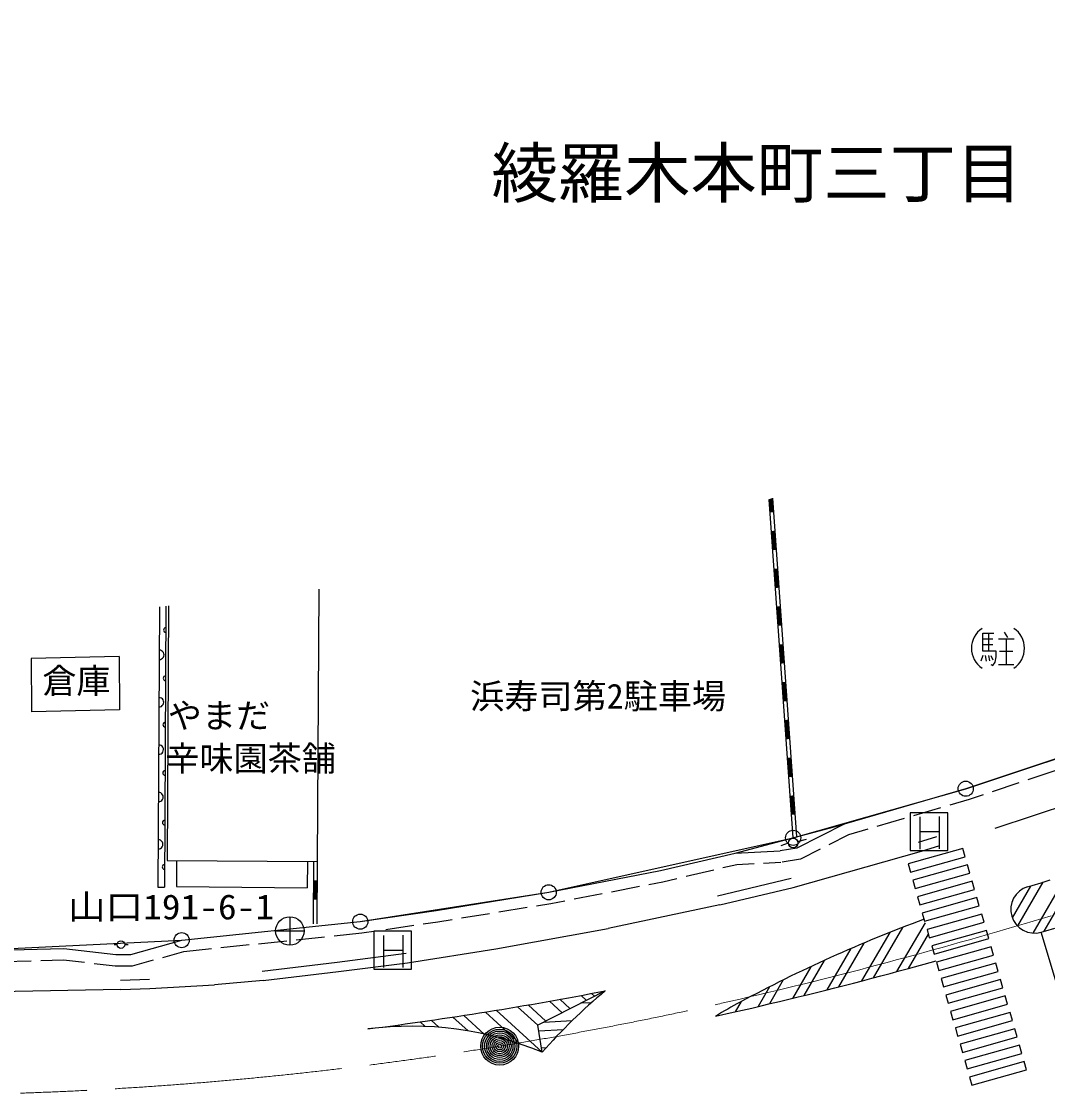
# Model space of a CAD drawing. Units: millimetres, scale not verified. Extents: x 40000 to 680000, y 20000 to 380000.
# Drawn here: x 382648 to 436792, y 262314 to 318528 of the extents above; entities that cross this region are included whole.
import ezdxf
from ezdxf.enums import TextEntityAlignment as Align

# ---------------------------------------------------------------- set-up
doc = ezdxf.new("R2010")
doc.units = ezdxf.units.MM
doc.header["$LTSCALE"] = 1000
doc.linetypes.add('CHAIN', pattern=[18.5, 12, -1.5, 3.5, -1.5])
for name, color, linetype, lineweight in [('M-BGD', 7, 'Continuous', 25), ('M-BMK', 2, 'CHAIN', 13), ('M-BMK-HTXT', 7, 'Continuous', 13), ('M-BMK-ROW', 30, 'Continuous', 25), ('M-BMK-SRVR', 3, 'Continuous', 25), ('M-STR-STRC', 7, 'Continuous', 25)]:
    doc.layers.add(name, color=color, linetype=linetype, lineweight=lineweight)
doc.styles.add('ＭＳ ゴシック', font='')
doc.styles.get('ＭＳ ゴシック').set_extended_font_data('MS Gothic')

msp = doc.modelspace()

# ---------------------------------------------------------------- linework, layer by layer
at = {"layer": 'M-BGD'}
for p, q in [((423366, 275447), (422093, 293297)), ((422191, 292628), (422142, 293312)), ((422241, 292631), (422191, 293327)), ((422291, 292635), (422240, 293343)), ((423563, 275499), (422290, 293358)), ((422333, 290633), (422262, 291630)), ((422383, 290636), (422312, 291634)), ((422433, 290640), (422362, 291637)), ((422476, 288638), (422405, 289635)), ((422526, 288641), (422454, 289639)), ((422575, 288645), (422504, 289643)), ((398337, 288558), (398259, 274190)), ((389939, 287634), (389858, 272848)), ((390280, 287671), (390199, 272846)), ((390416, 287686), (390342, 274242)), ((422618, 286643), (422547, 287640)), ((422668, 286647), (422597, 287644)), ((422718, 286650), (422647, 287648)), ((433372, 286237), (433958, 286237)), ((433372, 285299), (433372, 286237)), ((433670, 286237), (433670, 285299)), ((434491, 286302), (434666, 286008)), ((422760, 284648), (422689, 285646)), ((422810, 284652), (422739, 285649)), ((422860, 284655), (422789, 285653)), ((433372, 285946), (433903, 285946)), ((433372, 285652), (433899, 285652)), ((434200, 285946), (435015, 285946)), ((434200, 285946), (435021, 285946)), ((434604, 285946), (434604, 284595)), ((433375, 285063), (433258, 284773)), ((434081, 285299), (433372, 285299)), ((433493, 285065), (433553, 284773)), ((433669, 285063), (433727, 284775)), ((433786, 285063), (433903, 284828)), ((434081, 284996), (434081, 285299)), ((434258, 285299), (434957, 285299)), ((387813, 285005), (383173, 284912)), ((383173, 284912), (383193, 282099)), ((387813, 285005), (387833, 282192)), ((433790, 284598), (433899, 284536)), ((433899, 284536), (434022, 284705)), ((434022, 284705), (434081, 284996)), ((434197, 284595), (435012, 284595)), ((422903, 282653), (422831, 283651)), ((422952, 282657), (422881, 283654)), ((423002, 282660), (422931, 283658)), ((449611, 283757), (432469, 278037)), ((387833, 282192), (383193, 282099)), ((423045, 280658), (422974, 281656)), ((423095, 280662), (423024, 281659)), ((423145, 280665), (423073, 281663)), ((423187, 278663), (423116, 279661)), ((423237, 278667), (423166, 279664)), ((423287, 278670), (423216, 279668)), ((437175, 278975), (435752, 278500)), ((435278, 278341), (433855, 277867)), ((432469, 278037), (426062, 276159)), ((433380, 277708), (432648, 277464)), ((423329, 276668), (423258, 277666)), ((423379, 276672), (423308, 277669)), ((423429, 276675), (423358, 277673)), ((432648, 277464), (431625, 277164)), ((431145, 277024), (429706, 276602)), ((420307, 274639), (426062, 276159)), ((426062, 276159), (423565, 274902)), ((429226, 276461), (427786, 276039)), ((426283, 275599), (425242, 275075)), ((427307, 275899), (426283, 275599)), ((429978, 275210), (430952, 275523)), ((423565, 274902), (422686, 274755)), ((423107, 275157), (422714, 275031)), ((423597, 275243), (424060, 275372)), ((416371, 273714), (420307, 274639)), ((420307, 274639), (422686, 274755)), ((424795, 274850), (423753, 274326)), ((390342, 274242), (398259, 274190)), ((390838, 274239), (390829, 272868)), ((397736, 274193), (397727, 272802)), ((398059, 274191), (398041, 270905)), ((398259, 274190), (398241, 270904)), ((419660, 273871), (420391, 274043)), ((420391, 274043), (421303, 274087)), ((421803, 274111), (422715, 274155)), ((423753, 274326), (422786, 274163)), ((410468, 272571), (416371, 273714)), ((416497, 273127), (417227, 273299)), ((417713, 273413), (419174, 273757)), ((419376, 272391), (423253, 273310)), ((389858, 272848), (390199, 272846)), ((390829, 272868), (397727, 272802)), ((398103, 273191), (398098, 272191)), ((398153, 273190), (398148, 272190)), ((398203, 273190), (398198, 272190)), ((413780, 272601), (415253, 272886)), ((415744, 272981), (416497, 273127)), ((404528, 271609), (410468, 272571)), ((410573, 271980), (411326, 272126)), ((411817, 272221), (413289, 272506)), ((400529, 271021), (404528, 271609)), ((407843, 271538), (409324, 271778)), ((409817, 271857), (410573, 271980)), ((391107, 270042), (400529, 271021)), ((403848, 270902), (404620, 271016)), ((404620, 271016), (405375, 271138)), ((405869, 271218), (407350, 271458)), ((399144, 270274), (400603, 270426)), ((400603, 270426), (401375, 270539)), ((401869, 270612), (403354, 270830)), ((388428, 269287), (391107, 270042)), ((395166, 269860), (396657, 270015)), ((397155, 270067), (398647, 270222)), ((378041, 269442), (384897, 269603)), ((384897, 269603), (387637, 269292)), ((387701, 269805), (387552, 269801)), ((387637, 269292), (388428, 269287)), ((388101, 269815), (388282, 269809)), ((390105, 269136), (391220, 269450)), ((391220, 269450), (392679, 269602)), ((393176, 269653), (394668, 269809)), ((399312, 268881), (402954, 269353)), ((381676, 268927), (383175, 268963)), ((383675, 268974), (384870, 269002)), ((384870, 269002), (385987, 268876)), ((386484, 268819), (387601, 268692)), ((388510, 268687), (389624, 269001)), ((395355, 268414), (399312, 268881)), ((387601, 268692), (388510, 268687)), ((387876, 267937), (389414, 267995))]:
    msp.add_line(p, q, dxfattribs=at)
for centre, radius in [((423365, 275171), 250), ((387901, 269812), 200), ((407883, 264451), 1000), ((407883, 264451), 900), ((407883, 264451), 800), ((407883, 264451), 700), ((407883, 264451), 600), ((407883, 264451), 500), ((407883, 264451), 400), ((407883, 264451), 300), ((407883, 264451), 200), ((407883, 264451), 100)]:
    msp.add_circle(centre, radius, dxfattribs=at)
for centre, radius, start, end in [((390273, 286408), 125, 89.6868, 269.6868), ((434032, 285446), 1264, 123.855, 236.145), ((434304, 285446), 1264, 303.855, 56.145), ((389925, 285098), 250, 269.6868, 89.6868), ((390259, 283863), 125, 89.6868, 269.6868), ((389911, 282598), 250, 269.6868, 89.6868), ((390245, 281418), 125, 89.6868, 269.6868), ((389898, 280098), 250, 269.6868, 89.6868), ((390231, 278867), 125, 89.6868, 269.6868), ((389884, 277598), 250, 269.6868, 89.6868), ((390217, 276246), 125, 89.6868, 269.6868), ((389870, 275098), 250, 269.6868, 89.6868), ((390204, 273906), 125, 89.6868, 269.6868)]:
    msp.add_arc(centre, radius, start, end, dxfattribs=at)
at = {"layer": 'M-BMK'}
msp.add_lwpolyline([(419586, 266716), (420073, 266826), (420561, 266937), (421048, 267050), (421535, 267163), (422021, 267278), (422508, 267394), (422994, 267512), (423480, 267630), (423965, 267749), (424450, 267870), (424935, 267991), (425420, 268114), (425905, 268237), (426389, 268362), (426873, 268488), (427357, 268614), (427840, 268742), (428323, 268870), (428806, 269000), (429289, 269130), (429771, 269261), (430254, 269394), (430735, 269527), (431217, 269661), (431699, 269795), (432180, 269931), (432661, 270067), (433142, 270205), (433622, 270343), (434103, 270481), (434583, 270621), (435063, 270761), (435542, 270902), (436022, 271044), (436501, 271186), (436980, 271329)], dxfattribs=at)
msp.add_arc((375756, 461854), 200000, 268.09327, 282.65895, dxfattribs=at)
at = {"layer": 'M-BMK-ROW'}
msp.add_lwpolyline([(248247, 284712), (282606, 280168), (305492, 277194), (319794, 275549), (320530, 276087), (321766, 275942), (323251, 275767), (323630, 275084), (353031, 271202), (359563, 270440), (365579, 269873), (379951, 269493), (391107, 270042), (400529, 271021), (410468, 272571), (423366, 275447), (432469, 278037), (466093, 289213), (480363, 293949), (509956, 303808), (529640, 310863), (532262, 311805), (547242, 316297), (553826, 318528)], dxfattribs=at)
for centre in [(432469, 278037), (423366, 275447), (410468, 272571), (400529, 271021), (391107, 270042)]:
    msp.add_circle(centre, 400, dxfattribs=at)
at = {"layer": 'M-BMK-SRVR'}
for p, q in [((396813, 271282), (396813, 269782)), ((396063, 270532), (397563, 270532))]:
    msp.add_line(p, q, dxfattribs=at)
msp.add_circle((396813, 270532), 750, dxfattribs=at)
at = {"layer": 'M-STR-STRC'}
for p, q in [((434021, 275962), (440543, 278106)), ((431532, 276770), (429532, 276770)), ((429532, 276770), (429532, 274770)), ((431532, 274770), (431532, 276770)), ((430072, 274855), (430072, 276554)), ((431064, 276565), (431064, 274860)), ((430072, 275770), (431064, 275770)), ((430131, 274734), (431105, 275047)), ((423369, 272823), (430131, 274734)), ((432316, 274883), (429431, 274068)), ((429532, 274770), (431532, 274770)), ((429551, 273634), (432438, 274450)), ((432438, 274450), (432316, 274883)), ((429431, 274068), (429551, 273634)), ((432565, 274018), (429680, 273203)), ((432687, 273585), (432565, 274018)), ((429680, 273203), (429800, 272769)), ((429800, 272769), (432687, 273585)), ((437789, 273481), (436012, 270419)), ((436451, 273078), (436927, 273221)), ((438421, 273674), (436591, 270520)), ((419491, 271905), (423369, 272823)), ((432814, 273154), (429929, 272338)), ((430049, 271905), (432936, 272721)), ((432936, 272721), (432814, 273154)), ((435891, 272900), (434922, 271229)), ((436528, 273101), (435192, 270799)), ((435735, 272864), (435974, 272935)), ((435974, 272935), (436451, 273078)), ((429929, 272338), (430049, 271905)), ((433062, 272289), (430178, 271473)), ((433185, 271856), (433062, 272289)), ((419491, 271905), (413610, 270655)), ((430298, 271040), (433185, 271856)), ((430321, 270968), (428821, 268383)), ((430178, 271473), (430298, 271040)), ((433311, 271424), (430427, 270608)), ((430547, 270175), (433434, 270991)), ((433434, 270991), (433311, 271424)), ((403237, 270513), (401237, 270513)), ((401237, 270513), (401237, 268513)), ((403237, 268513), (403237, 270513)), ((407680, 269591), (413610, 270655)), ((428462, 270453), (426977, 267895)), ((429136, 270718), (427591, 268055)), ((430427, 270608), (430547, 270175)), ((433560, 270559), (430675, 269743)), ((433683, 270126), (433560, 270559)), ((438364, 264064), (436450, 270469)), ((436451, 270469), (436688, 270539)), ((436451, 270469), (436687, 270539)), ((436688, 270539), (437168, 270683)), ((401778, 268598), (401778, 270298)), ((402769, 270308), (402769, 268604)), ((427097, 269894), (425754, 267580)), ((430493, 270368), (429438, 268549)), ((430796, 269310), (433683, 270126)), ((401778, 269513), (402769, 269513)), ((403018, 268857), (407680, 269591)), ((426405, 269598), (425144, 267425)), ((430675, 269743), (430796, 269310)), ((433809, 269694), (430924, 268879)), ((433932, 269261), (433809, 269694)), ((399377, 268386), (403018, 268857)), ((425003, 268975), (423928, 267122)), ((429446, 268551), (430905, 268948)), ((430924, 268879), (431044, 268445)), ((431044, 268445), (433932, 269261)), ((434058, 268829), (431173, 268014)), ((434180, 268396), (434058, 268829)), ((395413, 267918), (399377, 268386)), ((401237, 268513), (403237, 268513)), ((424291, 268645), (423321, 266974)), ((427509, 268034), (427994, 268162)), ((427994, 268162), (428478, 268291)), ((428478, 268291), (428962, 268420)), ((428962, 268420), (429446, 268551)), ((431293, 267580), (434180, 268396)), ((389432, 267495), (392847, 267688)), ((395413, 267918), (392847, 267688)), ((422846, 267948), (422112, 266683)), ((425568, 267532), (426054, 267656)), ((426054, 267656), (426539, 267781)), ((426539, 267781), (427024, 267907)), ((427024, 267907), (427509, 268034)), ((431173, 268014), (431293, 267580)), ((434307, 267964), (431422, 267149)), ((434429, 267531), (434307, 267964)), ((387895, 267437), (379924, 267287)), ((387895, 267437), (389432, 267495)), ((413454, 267374), (409893, 265556)), ((412461, 266867), (412173, 267130)), ((412889, 267085), (412726, 267234)), ((422112, 267580), (421510, 266541)), ((423135, 266928), (423622, 267047)), ((423622, 267047), (424109, 267167)), ((424109, 267167), (424596, 267287)), ((424596, 267287), (425082, 267409)), ((425082, 267409), (425568, 267532)), ((431422, 267149), (431542, 266715)), ((431542, 266715), (434429, 267531)), ((434555, 267099), (431671, 266284)), ((434678, 266666), (434555, 267099)), ((409893, 265556), (408822, 266533)), ((410321, 265774), (409385, 266629)), ((411177, 266211), (410504, 266825)), ((411605, 266430), (411062, 266925)), ((412196, 266732), (412741, 266762)), ((420619, 266800), (420308, 266264)), ((420695, 266352), (421184, 266465)), ((421184, 266465), (421672, 266579)), ((421672, 266579), (422160, 266695)), ((422160, 266695), (422648, 266811)), ((422648, 266811), (423135, 266928)), ((431791, 265850), (434678, 266666)), ((406220, 265254), (405417, 265987)), ((407067, 265089), (405988, 266074)), ((408984, 264557), (407127, 266254)), ((410119, 264130), (407694, 266345)), ((419269, 266029), (420206, 266241)), ((420206, 266241), (420695, 266352)), ((431671, 266284), (431791, 265850)), ((434804, 266234), (431920, 265419)), ((434927, 265801), (434804, 266234)), ((402618, 265496), (402534, 265572)), ((403958, 265491), (403692, 265734)), ((404674, 265447), (404269, 265817)), ((410119, 264130), (409893, 265556)), ((410219, 265722), (411710, 265804)), ((431920, 265419), (432040, 264985)), ((432040, 264985), (434927, 265801)), ((435053, 265369), (432169, 264554)), ((435176, 264936), (435053, 265369)), ((409940, 265256), (411232, 265327)), ((432289, 264120), (435176, 264936)), ((410082, 264362), (410339, 264377)), ((432169, 264554), (432289, 264120)), ((435302, 264504), (432417, 263689)), ((435425, 264071), (435302, 264504)), ((432417, 263689), (432538, 263255)), ((432538, 263255), (435425, 264071)), ((435551, 263640), (432666, 262824)), ((432786, 262391), (435673, 263207)), ((435673, 263207), (435551, 263640)), ((432666, 262824), (432786, 262391))]:
    msp.add_line(p, q, dxfattribs=at)
for centre, radius, start, end in [((436093, 271666), 1250, 106.6433, 286.6228), ((456793, 199393), 76500, 110.28355, 118.26699), ((375756, 461854), 198100, 277.30066, 280.97028), ((432641, 244311), 30000, 129.7573, 138.6523), ((432289, 244787), 24915, 118.0719, 121.5042), ((403217, 247506), 18000, 67.453, 97.3007)]:
    msp.add_arc(centre, radius, start, end, dxfattribs=at)

# ---------------------------------------------------------------- texts
at = {"layer": 'M-BGD', "style": 'ＭＳ ゴシック'}
for s, p in [('倉庫', (383756, 282672)), ('浜寿司第2駐車場', (406324, 281863)), ('やまだ', (390374, 280840)), ('辛味園茶舗', (390241, 278574))]:
    msp.add_text(s, height=1320, dxfattribs=at).set_placement(p, align=Align.BOTTOM_LEFT)
at = {"layer": 'M-BMK-HTXT', "style": 'ＭＳ ゴシック'}
msp.add_text('綾羅木本町三丁目', height=2566, dxfattribs=at).set_placement((421450, 310523), align=Align.MIDDLE_CENTER)
at = {"layer": 'M-BMK-SRVR', "style": 'ＭＳ ゴシック', "width": 1.1}
msp.add_text('山口191-6-1', height=1320, dxfattribs=at).set_placement((385110, 270745), align=Align.BOTTOM_LEFT)

doc.saveas('drawing.dxf')
